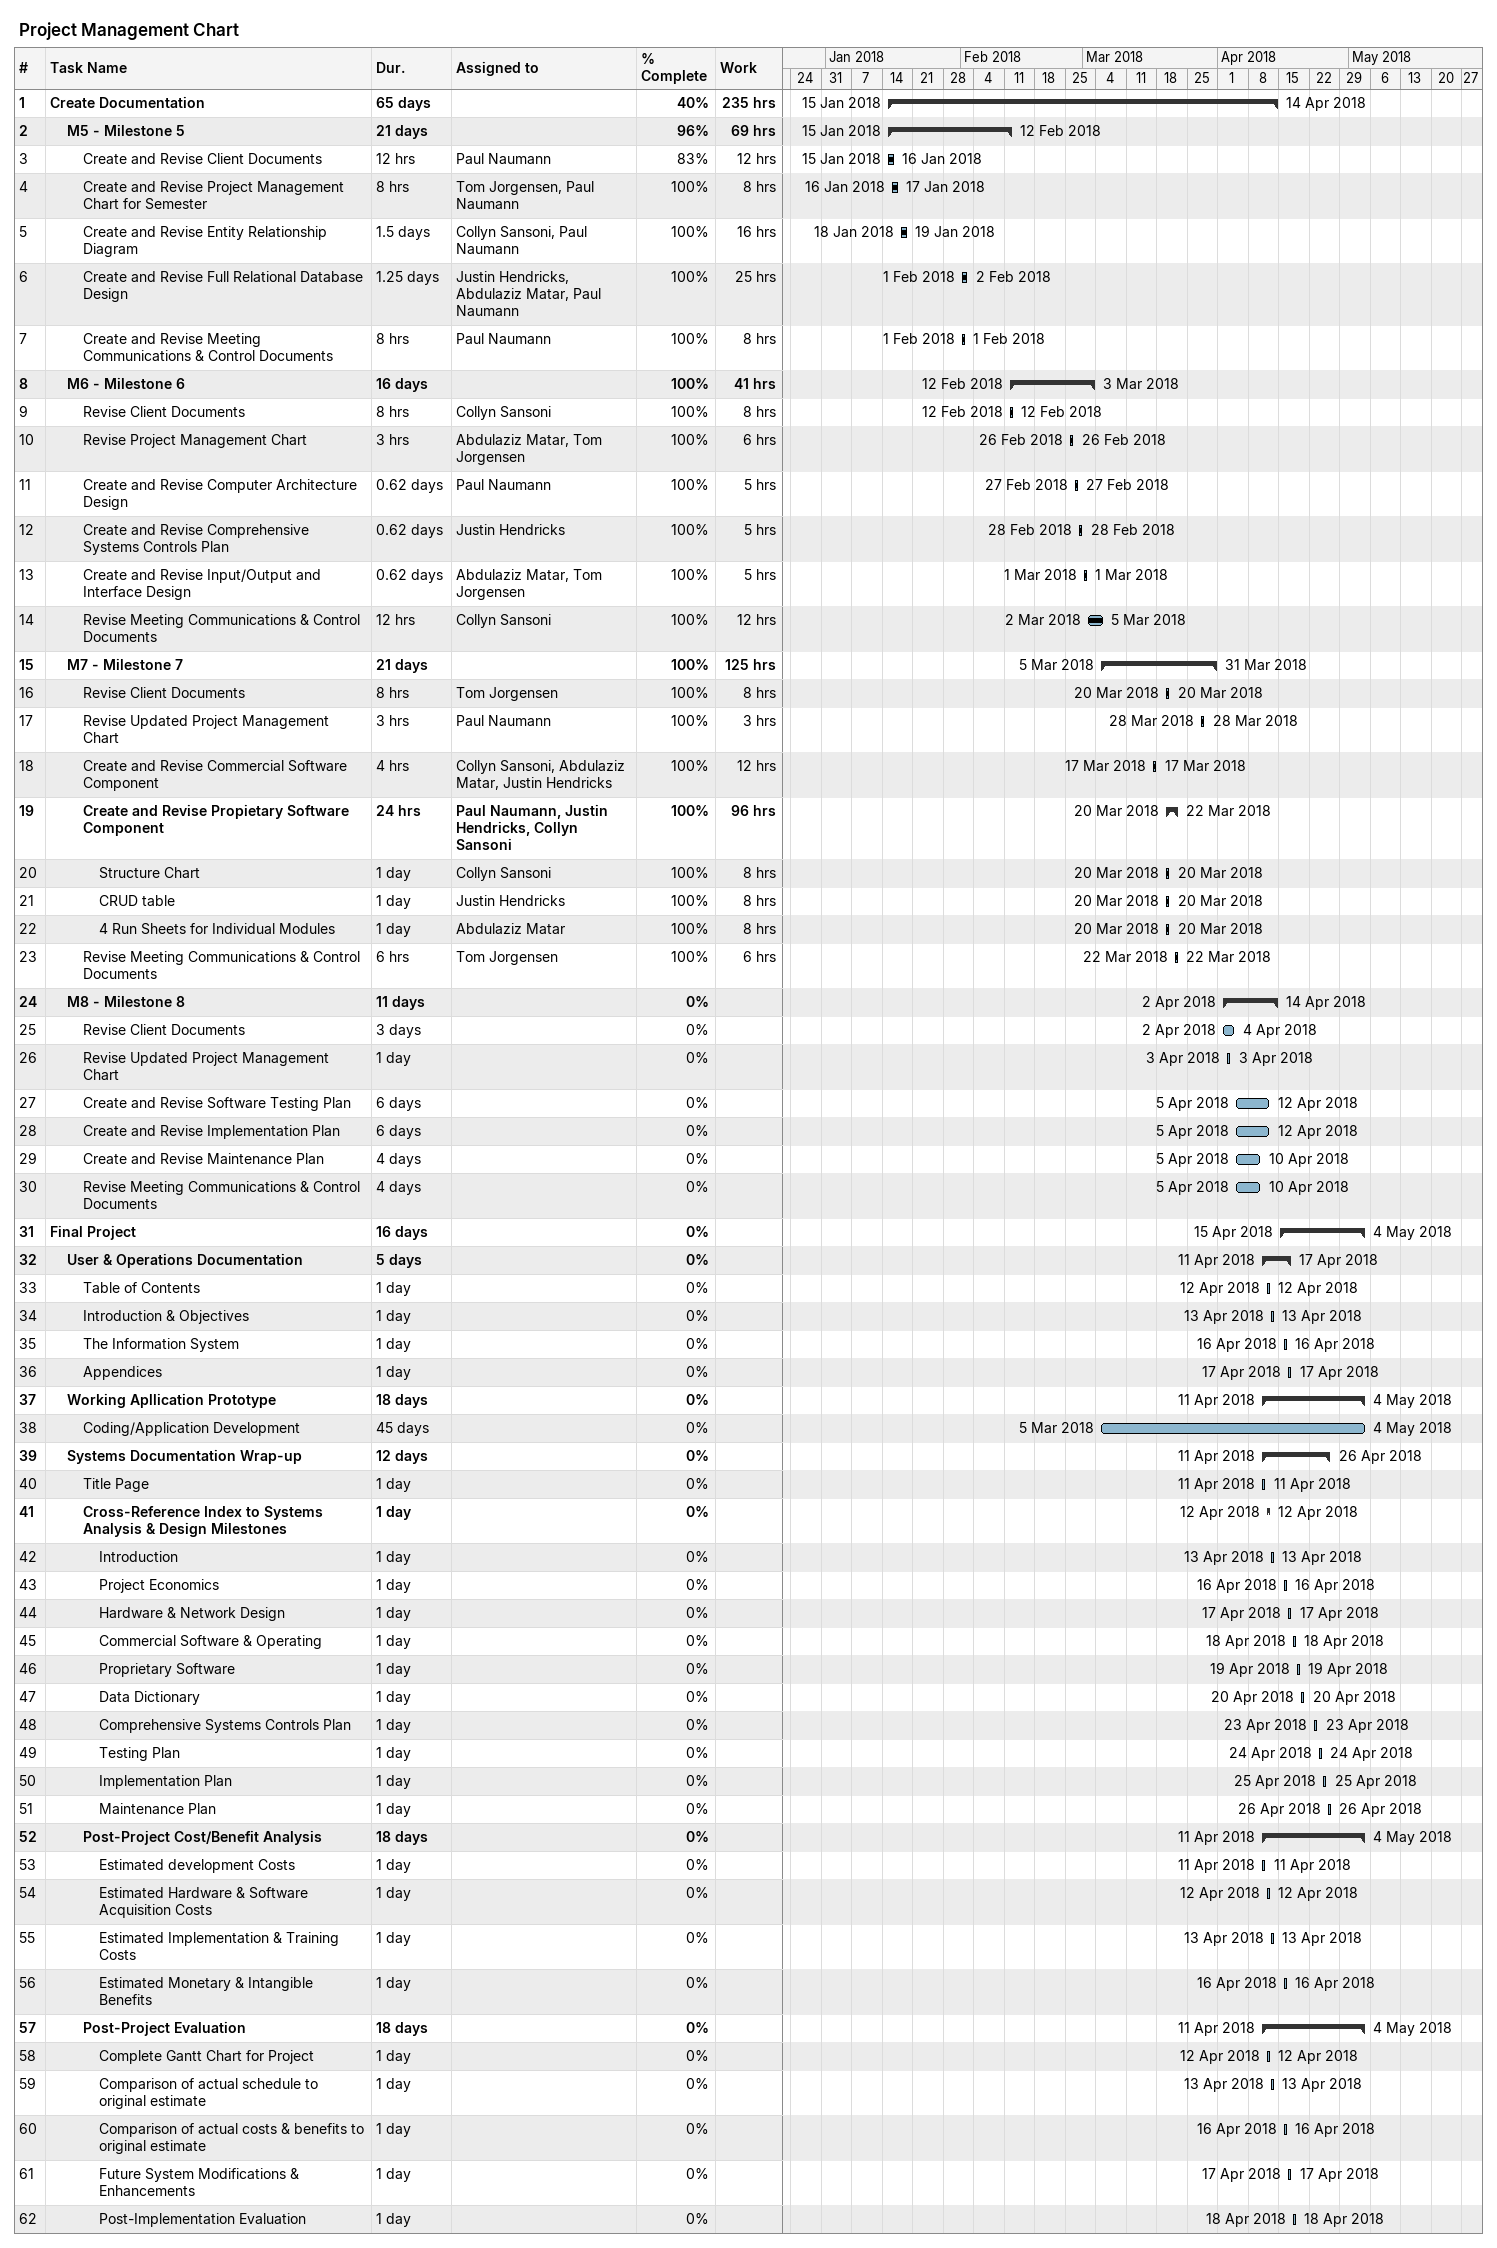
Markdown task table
Project Management Chart

| ID | Level | Task | Duration | Start | Finish | Resources | % complete | Work (h) |
|---|---|---|---|---|---|---|---|---|
| 1 | 1 | **Create Documentation** | 65d | 2018-01-15 | 2018-04-14 |  | 40 | 235 |
| 2 | 2 | **M5 - Milestone 5** | 21d | 2018-01-15 | 2018-02-12 |  | 96 | 69 |
| 3 | 3 | Create and Revise Client Documents | 12h | 2018-01-15 | 2018-01-16 | Paul Naumann | 83 | 12 |
| 4 | 3 | Create and Revise Project Management Chart for Semester | 8h | 2018-01-16 | 2018-01-17 | Tom Jorgensen, Paul Naumann | 100 | 8 |
| 5 | 3 | Create and Revise Entity Relationship Diagram | 1.5d | 2018-01-18 | 2018-01-19 | Collyn Sansoni, Paul Naumann | 100 | 16 |
| 6 | 3 | Create and Revise Full Relational Database Design | 1.25d | 2018-02-01 | 2018-02-02 | Justin Hendricks, Abdulaziz Matar, Paul Naumann | 100 | 25 |
| 7 | 3 | Create and Revise Meeting Communications & Control Documents | 8h | 2018-02-01 | 2018-02-01 | Paul Naumann | 100 | 8 |
| 8 | 2 | **M6 - Milestone 6** | 16d | 2018-02-12 | 2018-03-03 |  | 100 | 41 |
| 9 | 3 | Revise Client Documents | 8h | 2018-02-12 | 2018-02-12 | Collyn Sansoni | 100 | 8 |
| 10 | 3 | Revise Project Management Chart | 3h | 2018-02-26 | 2018-02-26 | Abdulaziz Matar, Tom Jorgensen | 100 | 6 |
| 11 | 3 | Create and Revise Computer Architecture Design | 0.62d | 2018-02-27 | 2018-02-27 | Paul Naumann | 100 | 5 |
| 12 | 3 | Create and Revise Comprehensive Systems Controls Plan | 0.62d | 2018-02-28 | 2018-02-28 | Justin Hendricks | 100 | 5 |
| 13 | 3 | Create and Revise Input/Output and Interface Design | 0.62d | 2018-03-01 | 2018-03-01 | Abdulaziz Matar, Tom Jorgensen | 100 | 5 |
| 14 | 3 | Revise Meeting Communications & Control Documents | 12h | 2018-03-02 | 2018-03-05 | Collyn Sansoni | 100 | 12 |
| 15 | 2 | **M7 - Milestone 7** | 21d | 2018-03-05 | 2018-03-31 |  | 100 | 125 |
| 16 | 3 | Revise Client Documents | 8h | 2018-03-20 | 2018-03-20 | Tom Jorgensen | 100 | 8 |
| 17 | 3 | Revise Updated Project Management Chart | 3h | 2018-03-28 | 2018-03-28 | Paul Naumann | 100 | 3 |
| 18 | 3 | Create and Revise Commercial Software Component | 4h | 2018-03-17 | 2018-03-17 | Collyn Sansoni, Abdulaziz Matar, Justin Hendricks | 100 | 12 |
| 19 | 3 | **Create and Revise Propietary Software Component** | 24h | 2018-03-20 | 2018-03-22 | Paul Naumann, Justin Hendricks, Collyn Sansoni | 100 | 96 |
| 20 | 4 | Structure Chart | 1d | 2018-03-20 | 2018-03-20 | Collyn Sansoni | 100 | 8 |
| 21 | 4 | CRUD table | 1d | 2018-03-20 | 2018-03-20 | Justin Hendricks | 100 | 8 |
| 22 | 4 | 4 Run Sheets for Individual Modules | 1d | 2018-03-20 | 2018-03-20 | Abdulaziz Matar | 100 | 8 |
| 23 | 3 | Revise Meeting Communications & Control Documents | 6h | 2018-03-22 | 2018-03-22 | Tom Jorgensen | 100 | 6 |
| 24 | 2 | **M8 - Milestone 8** | 11d | 2018-04-02 | 2018-04-14 |  | 0 |  |
| 25 | 3 | Revise Client Documents | 3d | 2018-04-02 | 2018-04-04 |  | 0 |  |
| 26 | 3 | Revise Updated Project Management Chart | 1d | 2018-04-03 | 2018-04-03 |  | 0 |  |
| 27 | 3 | Create and Revise Software Testing Plan | 6d | 2018-04-05 | 2018-04-12 |  | 0 |  |
| 28 | 3 | Create and Revise Implementation Plan | 6d | 2018-04-05 | 2018-04-12 |  | 0 |  |
| 29 | 3 | Create and Revise Maintenance Plan | 4d | 2018-04-05 | 2018-04-10 |  | 0 |  |
| 30 | 3 | Revise Meeting Communications & Control Documents | 4d | 2018-04-05 | 2018-04-10 |  | 0 |  |
| 31 | 1 | **Final Project** | 16d | 2018-04-15 | 2018-05-04 |  | 0 |  |
| 32 | 2 | **User & Operations Documentation** | 5d | 2018-04-11 | 2018-04-17 |  | 0 |  |
| 33 | 3 | Table of Contents | 1d | 2018-04-12 | 2018-04-12 |  | 0 |  |
| 34 | 3 | Introduction & Objectives | 1d | 2018-04-13 | 2018-04-13 |  | 0 |  |
| 35 | 3 | The Information System | 1d | 2018-04-16 | 2018-04-16 |  | 0 |  |
| 36 | 3 | Appendices | 1d | 2018-04-17 | 2018-04-17 |  | 0 |  |
| 37 | 2 | **Working Apllication Prototype** | 18d | 2018-04-11 | 2018-05-04 |  | 0 |  |
| 38 | 3 | Coding/Application Development | 45d | 2018-03-05 | 2018-05-04 |  | 0 |  |
| 39 | 2 | **Systems Documentation Wrap-up** | 12d | 2018-04-11 | 2018-04-26 |  | 0 |  |
| 40 | 3 | Title Page | 1d | 2018-04-11 | 2018-04-11 |  | 0 |  |
| 41 | 3 | **Cross-Reference Index to Systems Analysis & Design Milestones** | 1d | 2018-04-12 | 2018-04-12 |  | 0 |  |
| 42 | 4 | Introduction | 1d | 2018-04-13 | 2018-04-13 |  | 0 |  |
| 43 | 4 | Project Economics | 1d | 2018-04-16 | 2018-04-16 |  | 0 |  |
| 44 | 4 | Hardware & Network Design | 1d | 2018-04-17 | 2018-04-17 |  | 0 |  |
| 45 | 4 | Commercial Software & Operating | 1d | 2018-04-18 | 2018-04-18 |  | 0 |  |
| 46 | 4 | Proprietary Software | 1d | 2018-04-19 | 2018-04-19 |  | 0 |  |
| 47 | 4 | Data Dictionary | 1d | 2018-04-20 | 2018-04-20 |  | 0 |  |
| 48 | 4 | Comprehensive Systems Controls Plan | 1d | 2018-04-23 | 2018-04-23 |  | 0 |  |
| 49 | 4 | Testing Plan | 1d | 2018-04-24 | 2018-04-24 |  | 0 |  |
| 50 | 4 | Implementation Plan | 1d | 2018-04-25 | 2018-04-25 |  | 0 |  |
| 51 | 4 | Maintenance Plan | 1d | 2018-04-26 | 2018-04-26 |  | 0 |  |
| 52 | 3 | **Post-Project Cost/Benefit Analysis** | 18d | 2018-04-11 | 2018-05-04 |  | 0 |  |
| 53 | 4 | Estimated development Costs | 1d | 2018-04-11 | 2018-04-11 |  | 0 |  |
| 54 | 4 | Estimated Hardware & Software Acquisition Costs | 1d | 2018-04-12 | 2018-04-12 |  | 0 |  |
| 55 | 4 | Estimated Implementation & Training Costs | 1d | 2018-04-13 | 2018-04-13 |  | 0 |  |
| 56 | 4 | Estimated Monetary & Intangible Benefits | 1d | 2018-04-16 | 2018-04-16 |  | 0 |  |
| 57 | 3 | **Post-Project Evaluation** | 18d | 2018-04-11 | 2018-05-04 |  | 0 |  |
| 58 | 4 | Complete Gantt Chart for Project | 1d | 2018-04-12 | 2018-04-12 |  | 0 |  |
| 59 | 4 | Comparison of actual schedule to original estimate | 1d | 2018-04-13 | 2018-04-13 |  | 0 |  |
| 60 | 4 | Comparison of actual costs & benefits to original estimate | 1d | 2018-04-16 | 2018-04-16 |  | 0 |  |
| 61 | 4 | Future System Modifications & Enhancements | 1d | 2018-04-17 | 2018-04-17 |  | 0 |  |
| 62 | 4 | Post-Implementation Evaluation | 1d | 2018-04-18 | 2018-04-18 |  | 0 |  |
